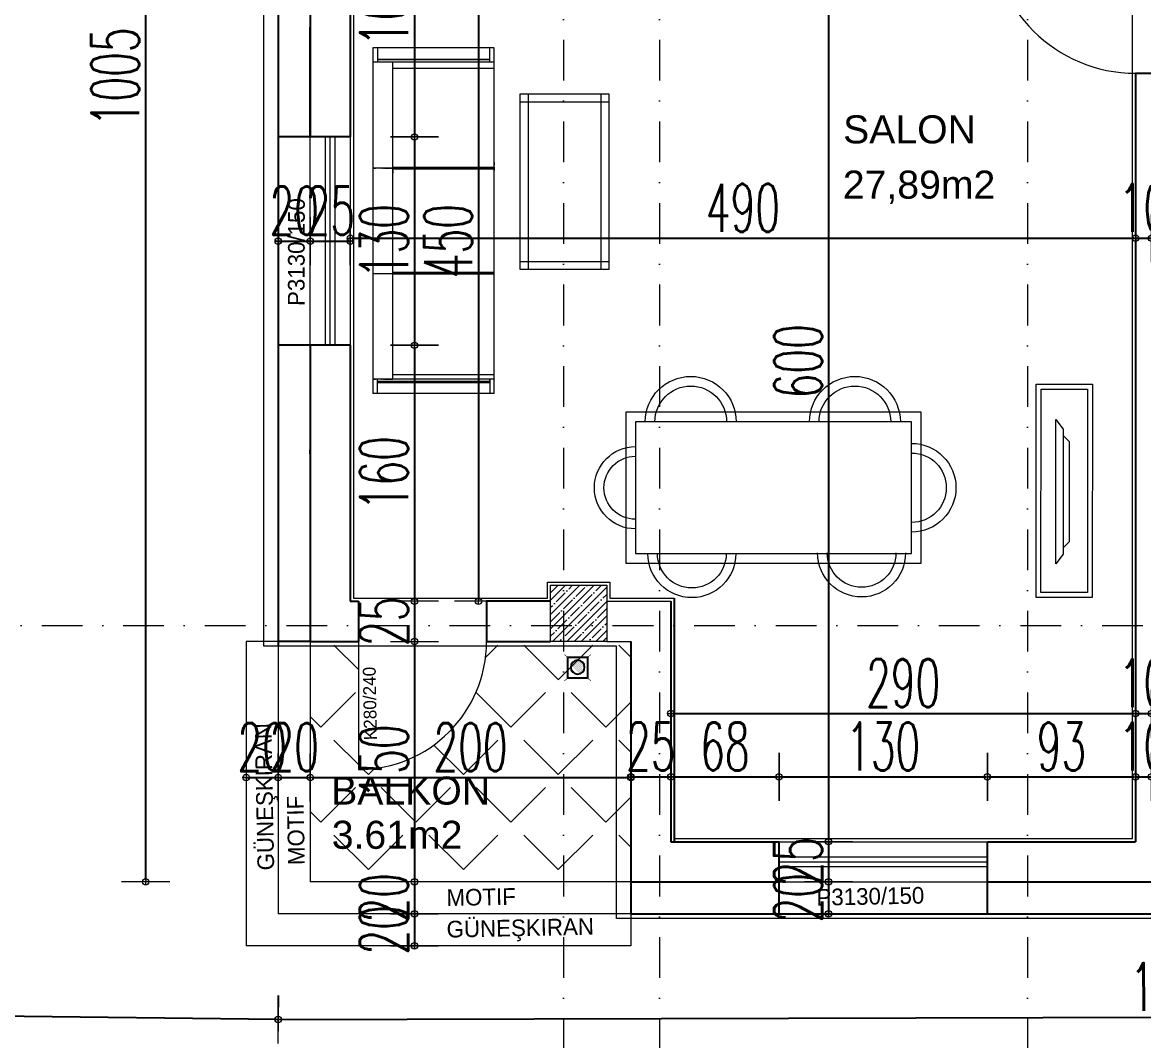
# Model space of a CAD drawing. Header units: millimetres. Extents: x -16104 to 67872, y -88009 to 12107.
# Drawn here: x 22102 to 22802, y 9366 to 10002 of the extents above; entities that cross this region are included whole.
import ezdxf

# ---------------------------------------------------------------- set-up
doc = ezdxf.new("R2010")
doc.units = ezdxf.units.MM
doc.linetypes.add('DASHDOTX2', pattern=[50.8, 25.4, -12.7, 0, -12.7])
doc.layers.get('0').update_dxf_attribs({"color": 241})
for name, color, linetype, lineweight in [('akslar', 144, 'Continuous', 20), ('bacas', 11, 'Continuous', 5), ('balkon', 6, 'Continuous', 5), ('duvar', 123, 'Continuous', 25), ('emsal&kolon', 1, 'Continuous', 5), ('kapı', 3, 'Continuous', 5), ('kolon', 1, 'Continuous', 5), ('OLCU', 54, 'Continuous', 13), ('pencere', 5, 'Continuous', 5), ('POZ', 36, 'Continuous', 18), ('SıVA', 40, 'Continuous', 9), ('tefriş', 30, 'Continuous', 5), ('ÖLÇÜ', 252, 'Continuous', 20)]:
    doc.layers.add(name, color=color, linetype=linetype, lineweight=lineweight)
doc.layers.add('tarama korıdor', color=33, linetype='Continuous')
doc.styles.add('DIM', font='Txttw.shx', dxfattribs={"width": 0.6})
doc.styles.add('M2', font='stylu.ttf', dxfattribs={"height": 10})
doc.dimstyles.new('50', dxfattribs={"dimscale": 0, "dimtxt": 30, "dimasz": 1, "dimexe": 0, "dimexo": 2, "dimgap": 4, "dimtad": 1, "dimdec": 0, "dimzin": 0, "dimdsep": 46, "dimtxsty": 'DIM', "dimblk1": 'DOT', "dimblk2": 'DOT', "dimsah": 1, "dimcen": 1.5, "dimdle": 3, "dimse1": 1, "dimse2": 1, "dimclrd": 256, "dimclre": 9, "dimclrt": 256, "dimadec": 0, "dimazin": 0, "dimtfac": 0.24, "dimtdec": 0, "dimtix": 1, "dimtmove": 2, "dimatfit": 3, "dimldrblk": 'DOT', "dimfxl": 0, "dimtolj": 1, "dimtzin": 15, "dimarcsym": 0})

# ---------------------------------------------------------------- blocks, each defined once
blk = doc.blocks.new('DFG')
at = {"layer": 'tefriş'}
for points in [[(38169.15, -3228.78), (38169.11, -3095.78), (38204.11, -3095.77), (38204.15, -3228.77)], [(38172.15, -3225.78), (38172.11, -3098.78), (38201.11, -3098.77), (38201.15, -3225.77)], [(38187.31, -3200.75), (38187.26, -3122.74), (38191.96, -3116.74), (38192.02, -3206.74)]]:
    blk.add_lwpolyline(points, close=True, dxfattribs=at)
blk.add_lwpolyline([(38187.26, -3126.64), (38183.36, -3130.59), (38183.41, -3192.9), (38187.31, -3196.85)], dxfattribs=at)
blk = doc.blocks.new('sec')
at = {"layer": 'bacas'}
for p, q in [((9731.12, -593.55), (9731.12, -669.3)), ((9731.12, -593.55), (9946.75, -593.55)), ((9731.12, -593.55), (9731.12, -669.3)), ((9736.37, -593.55), (9738.37, -593.55)), ((9736.37, -593.55), (9738.37, -593.55)), ((9739.62, -593.55), (9741.62, -593.55)), ((9739.62, -593.55), (9741.62, -593.55)), ((9740.12, -593.55), (9740.12, -669.3)), ((9740.37, -593.55), (9740.12, -593.55)), ((9740.12, -593.55), (9740.12, -669.3)), ((9740.37, -593.55), (9740.12, -593.55)), ((9743.12, -656.8), (9743.12, -593.55)), ((9743.12, -656.8), (9743.12, -593.55)), ((9797, -593.55), (9946.75, -593.55)), ((9805.56, -593.55), (9805.56, -656.8)), ((9805.56, -593.55), (9805.56, -656.8)), ((9806.12, -669.3), (9806.12, -593.55)), ((9806.12, -669.3), (9806.12, -593.55)), ((9806.62, -593.55), (9806.62, -656.8)), ((9806.62, -593.55), (9806.62, -656.8)), ((9872.37, -593.55), (9870.37, -593.55)), ((9872.37, -593.55), (9870.37, -593.55)), ((9871.18, -593.55), (9871.18, -656.8)), ((9871.62, -593.55), (9871.87, -593.55)), ((9871.62, -593.55), (9871.87, -593.55)), ((9871.87, -593.55), (9871.87, -669.3)), ((9872.25, -593.55), (9872.25, -656.8)), ((9875.62, -593.55), (9873.62, -593.55)), ((9875.62, -593.55), (9873.62, -593.55)), ((9934.26, -656.8), (9934.26, -593.55)), ((9937.83, -593.56), (9937.83, -669.31)), ((9946.83, -593.56), (9946.83, -669.31)), ((9946.83, -593.56), (9946.83, -669.31)), ((9740.12, -596.3), (9731.12, -596.3)), ((9740.12, -596.3), (9731.12, -596.3)), ((9737.12, -596.3), (9736.37, -596.3)), ((9737.12, -596.3), (9736.37, -596.3)), ((9738.12, -666.3), (9738.12, -596.3)), ((9738.12, -596.3), (9739.62, -596.3)), ((9738.12, -666.3), (9738.12, -596.3)), ((9738.12, -596.3), (9739.62, -596.3)), ((9738.37, -596.3), (9738.62, -596.3)), ((9738.37, -596.3), (9738.62, -596.3)), ((9738.62, -596.3), (9738.62, -666.3)), ((9738.62, -596.3), (9738.62, -666.3)), ((9937.75, -596.3), (9946.75, -596.3)), ((9937.75, -596.3), (9946.75, -596.3)), ((9939.33, -596.31), (9939.33, -666.31)), ((9939.33, -596.31), (9939.33, -666.31)), ((9939.83, -666.31), (9939.83, -596.31)), ((9939.83, -666.31), (9939.83, -596.31)), ((9740.12, -656.8), (9871.87, -656.8)), ((9740.12, -656.8), (9740.37, -656.8)), ((9740.12, -656.8), (9937.83, -656.8)), ((9740.12, -656.8), (9740.37, -656.8)), ((9740.12, -657.3), (9740.12, -657.05)), ((9740.12, -657.3), (9740.12, -657.05)), ((9740.12, -657.8), (9740.12, -657.55)), ((9740.12, -657.8), (9740.12, -657.55)), ((9741.62, -656.8), (9743.12, -656.8)), ((9741.62, -656.8), (9743.12, -656.8)), ((9870.37, -656.8), (9868.87, -656.8)), ((9870.37, -656.8), (9868.87, -656.8)), ((9871.87, -656.8), (9871.62, -656.8)), ((9871.87, -656.8), (9871.62, -656.8)), ((9871.87, -657.3), (9871.87, -657.05)), ((9871.87, -657.3), (9871.87, -657.05)), ((9871.87, -657.8), (9871.87, -657.55)), ((9871.87, -657.8), (9871.87, -657.55)), ((9740.12, -658.3), (9740.12, -658.05)), ((9740.12, -658.3), (9740.12, -658.05)), ((9740.12, -658.8), (9740.12, -658.55)), ((9740.12, -658.8), (9740.12, -658.55)), ((9740.12, -659.3), (9740.12, -659.05)), ((9740.12, -659.3), (9740.12, -659.05)), ((9740.12, -659.8), (9740.12, -659.55)), ((9740.12, -659.8), (9740.12, -659.55)), ((9740.12, -660.3), (9740.12, -660.05)), ((9740.12, -660.3), (9740.12, -660.05)), ((9740.12, -661.05), (9740.12, -660.55)), ((9740.12, -661.05), (9740.12, -660.55)), ((9740.12, -661.55), (9740.12, -661.3)), ((9740.12, -661.55), (9740.12, -661.3)), ((9740.12, -662.3), (9740.12, -662.05)), ((9740.12, -662.3), (9740.12, -662.05)), ((9740.12, -663.05), (9740.12, -662.8)), ((9740.12, -663.05), (9740.12, -662.8)), ((9740.12, -663.8), (9740.12, -663.55)), ((9740.12, -663.8), (9740.12, -663.55)), ((9871.87, -658.3), (9871.87, -658.05)), ((9871.87, -658.3), (9871.87, -658.05)), ((9871.87, -658.8), (9871.87, -658.55)), ((9871.87, -658.8), (9871.87, -658.55)), ((9871.87, -659.3), (9871.87, -659.05)), ((9871.87, -659.3), (9871.87, -659.05)), ((9871.87, -659.8), (9871.87, -659.55)), ((9871.87, -659.8), (9871.87, -659.55)), ((9871.87, -660.3), (9871.87, -660.05)), ((9871.87, -660.3), (9871.87, -660.05)), ((9871.87, -661.05), (9871.87, -660.55)), ((9871.87, -661.05), (9871.87, -660.55)), ((9871.87, -661.55), (9871.87, -661.3)), ((9871.87, -661.55), (9871.87, -661.3)), ((9871.87, -662.3), (9871.87, -662.05)), ((9871.87, -662.3), (9871.87, -662.05)), ((9871.87, -663.05), (9871.87, -662.8)), ((9871.87, -663.05), (9871.87, -662.8)), ((9871.87, -663.8), (9871.87, -663.55)), ((9871.87, -663.8), (9871.87, -663.55)), ((9731.12, -666.3), (9740.12, -666.3)), ((9731.12, -666.3), (9740.12, -666.3)), ((9946.83, -669.31), (9731.12, -669.3)), ((9740.12, -667.55), (9740.12, -667.3)), ((9740.12, -667.55), (9740.12, -667.3)), ((9740.12, -668.3), (9740.12, -668.05)), ((9740.12, -668.3), (9740.12, -668.05)), ((9946.83, -669.31), (9797.08, -669.31)), ((9871.87, -667.55), (9871.87, -667.3)), ((9871.87, -667.55), (9871.87, -667.3)), ((9871.87, -668.3), (9871.87, -668.05)), ((9871.87, -668.3), (9871.87, -668.05)), ((9946.83, -666.31), (9937.83, -666.31)), ((9946.83, -666.31), (9937.83, -666.31))]:
    blk.add_line(p, q, dxfattribs=at)
blk = doc.blocks.new('NEWBLOCK5')
at = {"layer": 'bacas'}
for p, q in [((1.4704, -0.1965), (0.3729, -0.1965)), ((0.3729, -0.1965), (0.3729, -0.749)), ((0.4229, -0.1965), (0.4229, -0.749)), ((1.4204, -0.1965), (1.4204, -0.749)), ((1.4704, -0.749), (1.4704, -0.1965)), ((0.3729, -0.2465), (1.4704, -0.2465)), ((1.4704, -0.7015), (0.3729, -0.7015)), ((0.3729, -0.749), (1.4704, -0.749))]:
    blk.add_line(p, q, dxfattribs=at)
blk = doc.blocks.new('rb')
at = {"layer": 'tefriş'}
for points in [[(1548.4, 487.07), (1595.5, 487.07), (1595.5, 394.92), (1548.4, 394.92)], [(1551.4, 484.07), (1592.5, 484.07), (1592.5, 397.92), (1551.4, 397.92)]]:
    blk.add_lwpolyline(points, close=True, dxfattribs=at)
for centre, radius, start, end in [((1571.95, 484.07), 12.83, 0, 180), ((1571.95, 484.07), 9.83, 0, 180), ((1551.4, 466.84), 14.18, 90, 270), ((1592.5, 466.49), 13.72, 270, 90), ((1551.4, 466.84), 11.18, 90, 270), ((1592.5, 466.49), 10.72, 270, 90), ((1551.4, 415.62), 14.18, 90, 270), ((1551.4, 415.62), 11.18, 90, 270), ((1592.29, 413.54), 13.72, 270, 90), ((1592.29, 413.54), 10.72, 270, 90), ((1571.95, 397.92), 13.83, 180, 0), ((1571.95, 397.92), 10.83, 180, 0)]:
    blk.add_arc(centre, radius, start, end, dxfattribs=at)
blk = doc.blocks.new('DOT')
for p, q in [((0, 15), (0, -15)), ((-2, 0), (0, 0)), ((2, 0), (0, 0))]:
    blk.add_line(p, q)
blk.add_circle((0, 0), 2)
blk = doc.blocks.new('*D5170')
at = {"layer": 'Defpoints', "color": 0, "transparency": 16777216}
for p in [(22306.82, 10090.04), (22306.82, 9930.29), (22346.82, 9930.29)]:
    blk.add_point(p, dxfattribs=at)
at = {"layer": 'OLCU', "lineweight": -2, "transparency": 16777216}
blk.add_line((22346.82, 10089.04), (22346.82, 9931.29), dxfattribs=at)
for p, rotation in [((22346.82, 10090.04), 90), ((22346.82, 9930.29), 270)]:
    blk.add_blockref('DOT', p, dxfattribs=dict(at, rotation=rotation))
at = {"layer": 'OLCU', "transparency": 16777216, "insert": (22327.82, 10010.17), "char_height": 30, "attachment_point": 5, "rotation": 90, "style": 'DIM'}
blk.add_mtext('\\A1;160', dxfattribs=at)
blk = doc.blocks.new('*D5171')
at = {"layer": 'Defpoints', "color": 0, "transparency": 16777216}
for p in [(22306.82, 9930.29), (22306.82, 9800.29), (22346.82, 9800.29)]:
    blk.add_point(p, dxfattribs=at)
at = {"layer": 'OLCU', "lineweight": -2, "transparency": 16777216}
blk.add_line((22346.82, 9929.29), (22346.82, 9801.29), dxfattribs=at)
for p, rotation in [((22346.82, 9930.29), 90), ((22346.82, 9800.29), 270)]:
    blk.add_blockref('DOT', p, dxfattribs=dict(at, rotation=rotation))
at = {"layer": 'OLCU', "transparency": 16777216, "insert": (22327.82, 9865.29), "char_height": 30, "attachment_point": 5, "rotation": 90, "style": 'DIM'}
blk.add_mtext('\\A1;130', dxfattribs=at)
blk = doc.blocks.new('*D5172')
at = {"layer": 'Defpoints', "color": 0, "transparency": 16777216}
for p in [(22306.82, 9800.29), (22306.82, 9640.54), (22346.82, 9640.54)]:
    blk.add_point(p, dxfattribs=at)
at = {"layer": 'OLCU', "lineweight": -2, "transparency": 16777216}
blk.add_line((22346.82, 9799.29), (22346.82, 9641.54), dxfattribs=at)
for p, rotation in [((22346.82, 9800.29), 90), ((22346.82, 9640.54), 270)]:
    blk.add_blockref('DOT', p, dxfattribs=dict(at, rotation=rotation))
at = {"layer": 'OLCU', "transparency": 16777216, "insert": (22327.82, 9720.42), "char_height": 30, "attachment_point": 5, "rotation": 90, "style": 'DIM'}
blk.add_mtext('\\A1;160', dxfattribs=at)
blk = doc.blocks.new('*D5173')
at = {"layer": 'Defpoints', "color": 0, "transparency": 16777216}
for p in [(22311.82, 9640.54), (22311.82, 9615.54), (22346.82, 9615.54)]:
    blk.add_point(p, dxfattribs=at)
at = {"layer": 'OLCU', "lineweight": -2, "transparency": 16777216}
for p, q in [((22346.82, 9641.54), (22346.82, 9642.54)), ((22346.82, 9640.54), (22346.82, 9615.54)), ((22346.82, 9614.54), (22346.82, 9613.54))]:
    blk.add_line(p, q, dxfattribs=at)
for p, rotation in [((22346.82, 9640.54), 270), ((22346.82, 9615.54), 90)]:
    blk.add_blockref('DOT', p, dxfattribs=dict(at, rotation=rotation))
at = {"layer": 'OLCU', "transparency": 16777216, "insert": (22327.82, 9628.04), "char_height": 30, "attachment_point": 5, "rotation": 90, "style": 'DIM'}
blk.add_mtext('\\A1;25', dxfattribs=at)
blk = doc.blocks.new('*D5174')
at = {"layer": 'Defpoints', "color": 0, "transparency": 16777216}
for p in [(22311.82, 9615.54), (22311.82, 9465.54), (22346.82, 9465.54)]:
    blk.add_point(p, dxfattribs=at)
at = {"layer": 'OLCU', "lineweight": -2, "transparency": 16777216}
blk.add_line((22346.82, 9614.54), (22346.82, 9466.54), dxfattribs=at)
for p, rotation in [((22346.82, 9615.54), 90), ((22346.82, 9465.54), 270)]:
    blk.add_blockref('DOT', p, dxfattribs=dict(at, rotation=rotation))
at = {"layer": 'OLCU', "transparency": 16777216, "insert": (22327.82, 9540.54), "char_height": 30, "attachment_point": 5, "rotation": 90, "style": 'DIM'}
blk.add_mtext('\\A1;150', dxfattribs=at)
blk = doc.blocks.new('*D5175')
at = {"layer": 'Defpoints', "color": 0, "transparency": 16777216}
for p in [(22346.82, 9465.54), (22346.82, 9445.54), (22347.65, 9445.54)]:
    blk.add_point(p, dxfattribs=at)
at = {"layer": 'OLCU', "lineweight": -2, "transparency": 16777216}
for p, q in [((22346.82, 9466.54), (22346.82, 9467.54)), ((22346.82, 9465.54), (22346.82, 9445.54)), ((22346.82, 9444.54), (22346.82, 9443.54))]:
    blk.add_line(p, q, dxfattribs=at)
for p, rotation in [((22346.82, 9465.54), 270), ((22346.82, 9445.54), 90)]:
    blk.add_blockref('DOT', p, dxfattribs=dict(at, rotation=rotation))
at = {"layer": 'OLCU', "transparency": 16777216, "insert": (22327.82, 9455.54), "char_height": 30, "attachment_point": 5, "rotation": 90, "style": 'DIM'}
blk.add_mtext('\\A1;20', dxfattribs=at)
blk = doc.blocks.new('*D4864')
at = {"layer": 'Defpoints', "color": 0, "transparency": 16777216}
for p in [(22346.82, 9445.54), (22346.82, 9425.54), (22346.82, 9425.54)]:
    blk.add_point(p, dxfattribs=at)
at = {"layer": 'OLCU', "lineweight": -2, "transparency": 16777216}
for p, q in [((22346.82, 9446.54), (22346.82, 9447.54)), ((22346.82, 9445.54), (22346.82, 9425.54)), ((22346.82, 9424.54), (22346.82, 9423.54))]:
    blk.add_line(p, q, dxfattribs=at)
for p, rotation in [((22346.82, 9445.54), 270), ((22346.82, 9425.54), 90)]:
    blk.add_blockref('DOT', p, dxfattribs=dict(at, rotation=rotation))
at = {"layer": 'OLCU', "transparency": 16777216, "insert": (22327.82, 9435.54), "char_height": 30, "attachment_point": 5, "rotation": 90, "style": 'DIM'}
blk.add_mtext('\\A1;20', dxfattribs=at)
blk = doc.blocks.new('*D4869')
at = {"layer": 'Defpoints', "color": 0, "transparency": 16777216}
for p in [(22386.82, 10090.04), (22386.82, 9640.54), (22386.82, 9640.54)]:
    blk.add_point(p, dxfattribs=at)
at = {"layer": 'OLCU', "lineweight": -2, "transparency": 16777216}
blk.add_line((22386.82, 10089.04), (22386.82, 9641.54), dxfattribs=at)
for p, rotation in [((22386.82, 10090.04), 90), ((22386.82, 9640.54), 270)]:
    blk.add_blockref('DOT', p, dxfattribs=dict(at, rotation=rotation))
at = {"layer": 'OLCU', "transparency": 16777216, "insert": (22367.82, 9865.29), "char_height": 30, "attachment_point": 5, "rotation": 90, "style": 'DIM'}
blk.add_mtext('\\A1;450', dxfattribs=at)
blk = doc.blocks.new('*D5205')
at = {"layer": 'Defpoints', "color": 0, "transparency": 16777216}
for p in [(22281.82, 9865.29), (22261.82, 9800.29), (22281.82, 9800.29)]:
    blk.add_point(p, dxfattribs=at)
at = {"layer": 'OLCU', "lineweight": -2, "transparency": 16777216}
for p, q in [((22260.82, 9865.29), (22259.82, 9865.29)), ((22261.82, 9865.29), (22281.82, 9865.29)), ((22282.82, 9865.29), (22283.82, 9865.29))]:
    blk.add_line(p, q, dxfattribs=at)
blk.add_blockref('DOT', (22261.82, 9865.29), dxfattribs=at)
at = {"layer": 'OLCU', "lineweight": -2, "transparency": 16777216, "rotation": 180}
blk.add_blockref('DOT', (22281.82, 9865.29), dxfattribs=at)
at = {"layer": 'OLCU', "transparency": 16777216, "insert": (22271.82, 9884.29), "char_height": 30, "attachment_point": 5, "style": 'DIM'}
blk.add_mtext('\\A1;20', dxfattribs=at)
blk = doc.blocks.new('*D4907')
at = {"layer": 'Defpoints', "color": 0, "transparency": 16777216}
for p in [(22281.82, 9865.29), (22306.82, 9865.29), (22306.82, 9865.29)]:
    blk.add_point(p, dxfattribs=at)
at = {"layer": 'OLCU', "lineweight": -2, "transparency": 16777216}
for p, q in [((22280.82, 9865.29), (22279.82, 9865.29)), ((22281.82, 9865.29), (22306.82, 9865.29)), ((22307.82, 9865.29), (22308.82, 9865.29))]:
    blk.add_line(p, q, dxfattribs=at)
blk.add_blockref('DOT', (22281.82, 9865.29), dxfattribs=at)
at = {"layer": 'OLCU', "lineweight": -2, "transparency": 16777216, "rotation": 180}
blk.add_blockref('DOT', (22306.82, 9865.29), dxfattribs=at)
at = {"layer": 'OLCU', "transparency": 16777216, "insert": (22294.32, 9884.29), "char_height": 30, "attachment_point": 5, "style": 'DIM'}
blk.add_mtext('\\A1;25', dxfattribs=at)
blk = doc.blocks.new('*D4908')
at = {"layer": 'Defpoints', "color": 0, "transparency": 16777216}
for p in [(22306.82, 9865.29), (22796.82, 9867.08), (22796.82, 9865.29)]:
    blk.add_point(p, dxfattribs=at)
at = {"layer": 'OLCU', "lineweight": -2, "transparency": 16777216}
blk.add_line((22307.82, 9867.08), (22795.82, 9867.08), dxfattribs=at)
at = {"layer": 'OLCU', "lineweight": -2, "transparency": 16777216, "rotation": 180}
blk.add_blockref('DOT', (22306.82, 9867.08), dxfattribs=at)
at = {"layer": 'OLCU', "lineweight": -2, "transparency": 16777216}
blk.add_blockref('DOT', (22796.82, 9867.08), dxfattribs=at)
at = {"layer": 'OLCU', "transparency": 16777216, "insert": (22551.82, 9886.08), "char_height": 30, "attachment_point": 5, "style": 'DIM'}
blk.add_mtext('\\A1;490', dxfattribs=at)
blk = doc.blocks.new('*D4909')
at = {"layer": 'Defpoints', "color": 0, "transparency": 16777216}
for p in [(22796.82, 9867.08), (22806.82, 9867.08), (22806.82, 9867.08)]:
    blk.add_point(p, dxfattribs=at)
at = {"layer": 'OLCU', "lineweight": -2, "transparency": 16777216}
for p, q in [((22795.82, 9867.08), (22794.82, 9867.08)), ((22796.82, 9867.08), (22806.82, 9867.08)), ((22807.82, 9867.08), (22808.82, 9867.08))]:
    blk.add_line(p, q, dxfattribs=at)
blk.add_blockref('DOT', (22796.82, 9867.08), dxfattribs=at)
at = {"layer": 'OLCU', "lineweight": -2, "transparency": 16777216, "rotation": 180}
blk.add_blockref('DOT', (22806.82, 9867.08), dxfattribs=at)
at = {"layer": 'OLCU', "transparency": 16777216, "insert": (22801.82, 9886.08), "char_height": 30, "attachment_point": 5, "style": 'DIM'}
blk.add_mtext('\\A1;10', dxfattribs=at)
blk = doc.blocks.new('*D4914')
at = {"layer": 'Defpoints', "color": 0, "transparency": 16777216}
for p in [(22241.82, 9530.54), (22261.82, 9530.54), (22261.82, 9530.54)]:
    blk.add_point(p, dxfattribs=at)
at = {"layer": 'OLCU', "lineweight": -2, "transparency": 16777216}
for p, q in [((22240.82, 9530.54), (22239.82, 9530.54)), ((22241.82, 9530.54), (22261.82, 9530.54)), ((22262.82, 9530.54), (22263.82, 9530.54))]:
    blk.add_line(p, q, dxfattribs=at)
blk.add_blockref('DOT', (22241.82, 9530.54), dxfattribs=at)
at = {"layer": 'OLCU', "lineweight": -2, "transparency": 16777216, "rotation": 180}
blk.add_blockref('DOT', (22261.82, 9530.54), dxfattribs=at)
at = {"layer": 'OLCU', "transparency": 16777216, "insert": (22251.82, 9549.54), "char_height": 30, "attachment_point": 5, "style": 'DIM'}
blk.add_mtext('\\A1;20', dxfattribs=at)
blk = doc.blocks.new('*D5206')
at = {"layer": 'Defpoints', "color": 0, "transparency": 16777216}
for p in [(22261.82, 9530.54), (22281.82, 9530.54), (22281.82, 9530.54)]:
    blk.add_point(p, dxfattribs=at)
at = {"layer": 'OLCU', "lineweight": -2, "transparency": 16777216}
for p, q in [((22260.82, 9530.54), (22259.82, 9530.54)), ((22261.82, 9530.54), (22281.82, 9530.54)), ((22282.82, 9530.54), (22283.82, 9530.54))]:
    blk.add_line(p, q, dxfattribs=at)
blk.add_blockref('DOT', (22261.82, 9530.54), dxfattribs=at)
at = {"layer": 'OLCU', "lineweight": -2, "transparency": 16777216, "rotation": 180}
blk.add_blockref('DOT', (22281.82, 9530.54), dxfattribs=at)
at = {"layer": 'OLCU', "transparency": 16777216, "insert": (22271.82, 9549.54), "char_height": 30, "attachment_point": 5, "style": 'DIM'}
blk.add_mtext('\\A1;20', dxfattribs=at)
blk = doc.blocks.new('*D5207')
at = {"layer": 'Defpoints', "color": 0, "transparency": 16777216}
for p in [(22281.82, 9605.54), (22481.82, 9605.54), (22481.82, 9530.54)]:
    blk.add_point(p, dxfattribs=at)
at = {"layer": 'OLCU', "lineweight": -2, "transparency": 16777216}
blk.add_line((22282.82, 9530.54), (22480.82, 9530.54), dxfattribs=at)
at = {"layer": 'OLCU', "lineweight": -2, "transparency": 16777216, "rotation": 180}
blk.add_blockref('DOT', (22281.82, 9530.54), dxfattribs=at)
at = {"layer": 'OLCU', "lineweight": -2, "transparency": 16777216}
blk.add_blockref('DOT', (22481.82, 9530.54), dxfattribs=at)
at = {"layer": 'OLCU', "transparency": 16777216, "insert": (22381.82, 9549.54), "char_height": 30, "attachment_point": 5, "style": 'DIM'}
blk.add_mtext('\\A1;200', dxfattribs=at)
blk = doc.blocks.new('*D4915')
at = {"layer": 'Defpoints', "color": 0, "transparency": 16777216}
for p in [(22481.82, 9531.02), (22506.82, 9531.02), (22506.82, 9531.02)]:
    blk.add_point(p, dxfattribs=at)
at = {"layer": 'OLCU', "lineweight": -2, "transparency": 16777216}
for p, q in [((22480.82, 9531.02), (22479.82, 9531.02)), ((22481.82, 9531.02), (22506.82, 9531.02)), ((22507.82, 9531.02), (22508.82, 9531.02))]:
    blk.add_line(p, q, dxfattribs=at)
blk.add_blockref('DOT', (22481.82, 9531.02), dxfattribs=at)
at = {"layer": 'OLCU', "lineweight": -2, "transparency": 16777216, "rotation": 180}
blk.add_blockref('DOT', (22506.82, 9531.02), dxfattribs=at)
at = {"layer": 'OLCU', "transparency": 16777216, "insert": (22494.32, 9550.02), "char_height": 30, "attachment_point": 5, "style": 'DIM'}
blk.add_mtext('\\A1;25', dxfattribs=at)
blk = doc.blocks.new('*D4916')
at = {"layer": 'Defpoints', "color": 0, "transparency": 16777216}
for p in [(22574.32, 9531.02), (22506.82, 9490.54), (22574.32, 9480.54)]:
    blk.add_point(p, dxfattribs=at)
at = {"layer": 'OLCU', "lineweight": -2, "transparency": 16777216}
blk.add_line((22507.82, 9531.02), (22573.32, 9531.02), dxfattribs=at)
at = {"layer": 'OLCU', "lineweight": -2, "transparency": 16777216, "rotation": 180}
blk.add_blockref('DOT', (22506.82, 9531.02), dxfattribs=at)
at = {"layer": 'OLCU', "lineweight": -2, "transparency": 16777216}
blk.add_blockref('DOT', (22574.32, 9531.02), dxfattribs=at)
at = {"layer": 'OLCU', "transparency": 16777216, "insert": (22540.57, 9550.02), "char_height": 30, "attachment_point": 5, "style": 'DIM'}
blk.add_mtext('\\A1;68', dxfattribs=at)
blk = doc.blocks.new('*D4917')
at = {"layer": 'Defpoints', "color": 0, "transparency": 16777216}
for p in [(22704.32, 9530.99), (22574.32, 9480.54), (22704.32, 9480.54)]:
    blk.add_point(p, dxfattribs=at)
at = {"layer": 'OLCU', "lineweight": -2, "transparency": 16777216}
blk.add_line((22575.32, 9530.99), (22703.32, 9530.99), dxfattribs=at)
at = {"layer": 'OLCU', "lineweight": -2, "transparency": 16777216, "rotation": 180}
blk.add_blockref('DOT', (22574.32, 9530.99), dxfattribs=at)
at = {"layer": 'OLCU', "lineweight": -2, "transparency": 16777216}
blk.add_blockref('DOT', (22704.32, 9530.99), dxfattribs=at)
at = {"layer": 'OLCU', "transparency": 16777216, "insert": (22639.32, 9549.99), "char_height": 30, "attachment_point": 5, "style": 'DIM'}
blk.add_mtext('\\A1;130', dxfattribs=at)
blk = doc.blocks.new('*D4918')
at = {"layer": 'Defpoints', "color": 0, "transparency": 16777216}
for p in [(22704.32, 9530.99), (22796.82, 9530.99), (22796.82, 9530.99)]:
    blk.add_point(p, dxfattribs=at)
at = {"layer": 'OLCU', "lineweight": -2, "transparency": 16777216}
blk.add_line((22705.32, 9530.99), (22795.82, 9530.99), dxfattribs=at)
at = {"layer": 'OLCU', "lineweight": -2, "transparency": 16777216, "rotation": 180}
blk.add_blockref('DOT', (22704.32, 9530.99), dxfattribs=at)
at = {"layer": 'OLCU', "lineweight": -2, "transparency": 16777216}
blk.add_blockref('DOT', (22796.82, 9530.99), dxfattribs=at)
at = {"layer": 'OLCU', "transparency": 16777216, "insert": (22750.57, 9549.99), "char_height": 30, "attachment_point": 5, "style": 'DIM'}
blk.add_mtext('\\A1;93', dxfattribs=at)
blk = doc.blocks.new('*D4919')
at = {"layer": 'Defpoints', "color": 0, "transparency": 16777216}
for p in [(22796.82, 9530.99), (22806.82, 9530.99), (22806.82, 9530.99)]:
    blk.add_point(p, dxfattribs=at)
at = {"layer": 'OLCU', "lineweight": -2, "transparency": 16777216}
for p, q in [((22795.82, 9530.99), (22794.82, 9530.99)), ((22796.82, 9530.99), (22806.82, 9530.99)), ((22807.82, 9530.99), (22808.82, 9530.99))]:
    blk.add_line(p, q, dxfattribs=at)
blk.add_blockref('DOT', (22796.82, 9530.99), dxfattribs=at)
at = {"layer": 'OLCU', "lineweight": -2, "transparency": 16777216, "rotation": 180}
blk.add_blockref('DOT', (22806.82, 9530.99), dxfattribs=at)
at = {"layer": 'OLCU', "transparency": 16777216, "insert": (22801.82, 9549.99), "char_height": 30, "attachment_point": 5, "style": 'DIM'}
blk.add_mtext('\\A1;10', dxfattribs=at)
blk = doc.blocks.new('*D4925')
at = {"layer": 'Defpoints', "color": 0, "transparency": 16777216}
for p in [(22506.82, 9570.54), (22796.82, 9570.54), (22796.82, 9570.54)]:
    blk.add_point(p, dxfattribs=at)
at = {"layer": 'OLCU', "lineweight": -2, "transparency": 16777216}
blk.add_line((22507.82, 9570.54), (22795.82, 9570.54), dxfattribs=at)
at = {"layer": 'OLCU', "lineweight": -2, "transparency": 16777216, "rotation": 180}
blk.add_blockref('DOT', (22506.82, 9570.54), dxfattribs=at)
at = {"layer": 'OLCU', "lineweight": -2, "transparency": 16777216}
blk.add_blockref('DOT', (22796.82, 9570.54), dxfattribs=at)
at = {"layer": 'OLCU', "transparency": 16777216, "insert": (22651.82, 9589.54), "char_height": 30, "attachment_point": 5, "style": 'DIM'}
blk.add_mtext('\\A1;290', dxfattribs=at)
blk = doc.blocks.new('*D4926')
at = {"layer": 'Defpoints', "color": 0, "transparency": 16777216}
for p in [(22796.82, 9570.54), (22806.82, 9570.54), (22806.82, 9570.54)]:
    blk.add_point(p, dxfattribs=at)
at = {"layer": 'OLCU', "lineweight": -2, "transparency": 16777216}
for p, q in [((22795.82, 9570.54), (22794.82, 9570.54)), ((22796.82, 9570.54), (22806.82, 9570.54)), ((22807.82, 9570.54), (22808.82, 9570.54))]:
    blk.add_line(p, q, dxfattribs=at)
blk.add_blockref('DOT', (22796.82, 9570.54), dxfattribs=at)
at = {"layer": 'OLCU', "lineweight": -2, "transparency": 16777216, "rotation": 180}
blk.add_blockref('DOT', (22806.82, 9570.54), dxfattribs=at)
at = {"layer": 'OLCU', "transparency": 16777216, "insert": (22801.82, 9589.54), "char_height": 30, "attachment_point": 5, "style": 'DIM'}
blk.add_mtext('\\A1;10', dxfattribs=at)
blk = doc.blocks.new('*D5088')
at = {"layer": 'Defpoints', "color": 0, "transparency": 16777216}
for p in [(23386.82, 9382.34), (23386.82, 9382.34), (22261.82, 9379.59)]:
    blk.add_point(p, dxfattribs=at)
at = {"layer": 'OLCU', "lineweight": -2, "transparency": 16777216}
blk.add_line((22262.82, 9379.59), (23385.82, 9382.34), dxfattribs=at)
for p, rotation in [((23386.82, 9382.34), 0.1399202823359238), ((22261.82, 9379.59), 180.1399202823359)]:
    blk.add_blockref('DOT', p, dxfattribs=dict(at, rotation=rotation))
at = {"layer": 'OLCU', "transparency": 16777216, "insert": (22824.27, 9399.97), "char_height": 30, "attachment_point": 5, "rotation": 0.13992, "style": 'DIM'}
blk.add_mtext('\\A1;1125', dxfattribs=at)
blk = doc.blocks.new('A$C412C2498')
at = {"color": 5, "const_width": 0.6}
for points in [[(3.6, 24.3), (0.2, 27)], [(23.8, 24.3), (27.3, 27)], [(3.6, 3), (0.2, 0.2)], [(23.8, 3), (27.3, 0.2)]]:
    blk.add_lwpolyline(points, dxfattribs=at)
at = {"color": 5}
blk.add_lwpolyline([(23.8, 24.3), (3.6, 24.3), (3.6, 3), (23.8, 3)], close=True, dxfattribs=at)
at = {"const_width": 0.1}
for points in [[(6.7, 12.2), (14.6, 20.2)], [(6.8, 14.5), (12.4, 20.1)], [(7.1, 10.4), (16.4, 19.7)], [(7.9, 9.1), (17.8, 19)], [(8.8, 8), (18.9, 18.1)], [(10, 7.1), (19.8, 16.9)], [(11.3, 6.4), (20.4, 15.6)], [(13, 6), (20.8, 13.8)], [(14.8, 6.1), (20.8, 12.1)], [(17.4, 7), (19.8, 9.4)]]:
    blk.add_lwpolyline(points, dxfattribs=at)
blk.add_circle((13.7, 13.1), 7.12)
blk = doc.blocks.new('A$C5E2C1EC0')
at = {"xscale": 0.6105719971092185, "yscale": 0.6105719971092185, "zscale": 0.6105719971092185}
blk.add_blockref('A$C412C2498', (0, 0), dxfattribs=at)
blk = doc.blocks.new('*D4823')
at = {"layer": 'Defpoints', "color": 0, "transparency": 16777216}
for p in [(21629.82, 9386.97), (21629.82, 9386.97), (22261.82, 9379.59)]:
    blk.add_point(p, dxfattribs=at)
at = {"layer": 'OLCU', "lineweight": -2, "transparency": 16777216}
blk.add_line((22260.82, 9379.6), (21630.82, 9386.96), dxfattribs=at)
for p, rotation in [((21629.82, 9386.97), 179.3311844585351), ((22261.82, 9379.59), 359.3311844585351)]:
    blk.add_blockref('DOT', p, dxfattribs=dict(at, rotation=rotation))
at = {"layer": 'OLCU', "transparency": 16777216, "insert": (21946.04, 9402.28), "char_height": 30, "attachment_point": 5, "rotation": 359.33118, "style": 'DIM'}
blk.add_mtext('\\A1;632', dxfattribs=at)
blk = doc.blocks.new('*D5134')
at = {"layer": 'Defpoints', "color": 0, "transparency": 16777216}
for p in [(22179.11, 10470.04), (22281.82, 10470.04), (22281.82, 9465.54)]:
    blk.add_point(p, dxfattribs=at)
at = {"layer": 'OLCU', "lineweight": -2, "transparency": 16777216}
blk.add_line((22179.11, 9466.54), (22179.11, 10469.04), dxfattribs=at)
for p, rotation in [((22179.11, 10470.04), 90), ((22179.11, 9465.54), 270)]:
    blk.add_blockref('DOT', p, dxfattribs=dict(at, rotation=rotation))
at = {"layer": 'OLCU', "transparency": 16777216, "insert": (22160.11, 9967.79), "char_height": 30, "attachment_point": 5, "rotation": 90, "style": 'DIM'}
blk.add_mtext('\\A1;1005', dxfattribs=at)
blk = doc.blocks.new('*D5117')
at = {"layer": 'Defpoints', "color": 0, "transparency": 16777216}
for p in [(22605.24, 10090.04), (22605.24, 9490.54), (22605.24, 9490.54)]:
    blk.add_point(p, dxfattribs=at)
at = {"layer": 'OLCU', "lineweight": -2, "transparency": 16777216}
blk.add_line((22605.24, 10089.04), (22605.24, 9491.54), dxfattribs=at)
for p, rotation in [((22605.24, 10090.04), 90), ((22605.24, 9490.54), 270)]:
    blk.add_blockref('DOT', p, dxfattribs=dict(at, rotation=rotation))
at = {"layer": 'OLCU', "transparency": 16777216, "insert": (22586.24, 9790.29), "char_height": 30, "attachment_point": 5, "rotation": 90, "style": 'DIM'}
blk.add_mtext('\\A1;600', dxfattribs=at)
blk = doc.blocks.new('*D5118')
at = {"layer": 'Defpoints', "color": 0, "transparency": 16777216}
for p in [(22605.24, 9490.54), (22605.24, 9465.54), (22605.24, 9465.54)]:
    blk.add_point(p, dxfattribs=at)
at = {"layer": 'OLCU', "lineweight": -2, "transparency": 16777216}
for p, q in [((22605.24, 9491.54), (22605.24, 9492.54)), ((22605.24, 9490.54), (22605.24, 9465.54)), ((22605.24, 9464.54), (22605.24, 9463.54))]:
    blk.add_line(p, q, dxfattribs=at)
for p, rotation in [((22605.24, 9490.54), 270), ((22605.24, 9465.54), 90)]:
    blk.add_blockref('DOT', p, dxfattribs=dict(at, rotation=rotation))
at = {"layer": 'OLCU', "transparency": 16777216, "insert": (22586.24, 9478.04), "char_height": 30, "attachment_point": 5, "rotation": 90, "style": 'DIM'}
blk.add_mtext('\\A1;25', dxfattribs=at)
blk = doc.blocks.new('*D5119')
at = {"layer": 'Defpoints', "color": 0, "transparency": 16777216}
for p in [(22605.24, 9465.54), (22605.24, 9445.54), (22605.24, 9445.54)]:
    blk.add_point(p, dxfattribs=at)
at = {"layer": 'OLCU', "lineweight": -2, "transparency": 16777216}
for p, q in [((22605.24, 9466.54), (22605.24, 9467.54)), ((22605.24, 9465.54), (22605.24, 9445.54)), ((22605.24, 9444.54), (22605.24, 9443.54))]:
    blk.add_line(p, q, dxfattribs=at)
for p, rotation in [((22605.24, 9465.54), 270), ((22605.24, 9445.54), 90)]:
    blk.add_blockref('DOT', p, dxfattribs=dict(at, rotation=rotation))
at = {"layer": 'OLCU', "transparency": 16777216, "insert": (22586.24, 9455.54), "char_height": 30, "attachment_point": 5, "rotation": 90, "style": 'DIM'}
blk.add_mtext('\\A1;20', dxfattribs=at)

msp = doc.modelspace()

# ---------------------------------------------------------------- hatches: boundary and pattern name
at = {"layer": 'kolon'}
h = msp.add_hatch(dxfattribs=at)
h.set_pattern_fill('ANSI35,_O', color=256)
h.set_pattern_definition([(45, (825.3866, 5205.1246), (-4.490128, 4.490128), []), (45, (829.877, 5205.1246), (-4.490128, 4.490128), [7.9375, -1.5875, 0, -1.5875])])
h.paths.add_polyline_path([(22466.82, 9615.54), (22466.82, 9650.54), (22431.82, 9650.54), (22431.82, 9615.54)])
at = {"layer": 'ÖLÇÜ'}
h = msp.add_hatch(dxfattribs=at)
h.set_pattern_fill('ANGLE,_O', color=256, scale=6, angle=45)
h.set_pattern_definition([(45, (7204.273, 17059.605), (-29.63485, 29.63485), [30.48, -11.43]), (135, (7204.273, 17059.605), (-29.63485, -29.63485), [30.48, -11.43])])
h.paths.add_polyline_path([(22481.82, 9615.54), (22466.82, 9615.54), (22439.78, 9615.54), (22439.78, 9465.54), (22481.82, 9465.54)])
h.paths.add_polyline_path([(22439.78, 9615.54), (22431.82, 9615.54), (22391.82, 9615.54, -0.414214), (22311.82, 9535.54), (22311.82, 9615.54), (22281.82, 9615.54), (22281.82, 9465.54), (22439.78, 9465.54)])
h.paths.add_polyline_path([(22305.32, 9511.62), (22305.32, 9569.47), (22350.32, 9569.47), (22350.32, 9511.62)], flags=24)
h.paths.add_polyline_path([(22305.32, 9433.47), (22305.32, 9477.62), (22350.32, 9477.62), (22350.32, 9433.47)], flags=9)
h.paths.add_polyline_path([(22249.75, 9572.04), (22293.89, 9572.04), (22293.89, 9527.04), (22249.75, 9527.04)], flags=9)
h.paths.add_polyline_path([(22351.17, 9572.04), (22412.46, 9572.04), (22412.46, 9527.04), (22351.17, 9527.04)], flags=25)
h.paths.add_polyline_path([(22293.17, 9508.11), (22381.14, 9508.11), (22381.14, 9481.48), (22293.17, 9481.48)], flags=24)
h.paths.add_polyline_path([(22294.27, 9535.92), (22398.41, 9535.92), (22398.41, 9509.06), (22294.27, 9509.06)], flags=24)

# ---------------------------------------------------------------- linework, layer by layer
at = {"layer": 'akslar', "linetype": 'DASHDOTX2'}
for p, q in [((22439.78, 11925.04), (22439.78, 9115.54)), ((22499.82, 11925.04), (22499.82, 9115.54)), ((22729.32, 11925.04), (22729.32, 9115.54)), ((21299.82, 9625.54), (24349.82, 9625.54))]:
    msp.add_line(p, q, dxfattribs=at)
at = {"layer": 'balkon'}
for p, q in [((22241.82, 9615.54), (22241.82, 9425.54)), ((22261.82, 9615.54), (22241.82, 9615.54)), ((22261.82, 9615.54), (22261.82, 9445.54)), ((22281.82, 9615.54), (22281.82, 9465.54)), ((22481.82, 9465.54), (22281.82, 9465.54)), ((22481.82, 9445.54), (22261.82, 9445.54)), ((22481.82, 9445.54), (22481.82, 9425.54)), ((22481.82, 9425.54), (22241.82, 9425.54))]:
    msp.add_line(p, q, dxfattribs=at)
at = {"layer": 'duvar'}
for p, q in [((22261.82, 10405.04), (22261.82, 9800.29)), ((22261.82, 10155.04), (22261.82, 9930.29)), ((22281.82, 10155.04), (22281.82, 9930.29)), ((22281.82, 10128.79), (22281.82, 9998.79)), ((22306.82, 10090.04), (22306.82, 9930.29)), ((22281.82, 9930.29), (22281.82, 9998.79)), ((22281.82, 9998.79), (22281.82, 9930.29)), ((22796.82, 9970.04), (22796.82, 9642.54)), ((22796.82, 9970.04), (22796.82, 9490.54)), ((22796.82, 9970.04), (22806.82, 9970.04)), ((22306.82, 9930.29), (22261.82, 9930.29)), ((22261.82, 9800.29), (22261.82, 9612.54)), ((22306.82, 9800.29), (22261.82, 9800.29)), ((22281.82, 9800.29), (22281.82, 9615.54)), ((22281.82, 9800.29), (22281.82, 9615.54)), ((22306.82, 9800.29), (22306.82, 9640.54)), ((22281.82, 9765.04), (22281.82, 9615.54)), ((22281.82, 9732.54), (22281.82, 9735.04)), ((22508.82, 9642.54), (22508.82, 9490.54)), ((22306.82, 9640.54), (22311.82, 9640.54)), ((22311.82, 9640.54), (22311.82, 9615.54)), ((22391.82, 9640.54), (22391.82, 9615.54)), ((22431.82, 9640.54), (22391.82, 9640.54)), ((22506.82, 9640.54), (22506.82, 9490.54)), ((22281.82, 9615.54), (22261.82, 9615.54)), ((22281.82, 9615.54), (22311.82, 9615.54)), ((22391.82, 9615.54), (22431.82, 9615.54)), ((22481.82, 9615.54), (22481.82, 9445.54)), ((22506.82, 9490.54), (22574.32, 9490.54)), ((22574.32, 9445.54), (22574.32, 9490.54)), ((22704.32, 9490.54), (22796.82, 9490.54)), ((22704.32, 9445.54), (22704.32, 9490.54)), ((22791.82, 9490.54), (22796.82, 9490.54)), ((22481.82, 9465.54), (22574.32, 9465.54)), ((22704.32, 9465.54), (22796.82, 9465.54)), ((22796.82, 9465.54), (22959.32, 9465.54)), ((22481.82, 9445.54), (22574.32, 9445.54)), ((22574.32, 9445.54), (23089.32, 9445.54)), ((22704.32, 9445.54), (22959.32, 9445.54))]:
    msp.add_line(p, q, dxfattribs=at)
at = {"layer": 'emsal&kolon'}
msp.add_lwpolyline([(22431.82, 9615.54), (22431.82, 9650.54), (22466.82, 9650.54), (22466.82, 9615.54), (22431.82, 9615.54)], dxfattribs=at)
at = {"layer": 'kapı'}
msp.add_line((22311.82, 9615.54), (22311.82, 9535.54), dxfattribs=at)
for centre, radius, start, end in [((22796.82, 10060.04), 90, 180, 270), ((22311.82, 9615.54), 80, 270, 0)]:
    msp.add_arc(centre, radius, start, end, dxfattribs=at)
at = {"layer": 'pencere'}
for p, q in [((22281.82, 9800.29), (22281.82, 9930.29)), ((22291.32, 9800.29), (22291.32, 9930.29)), ((22294.32, 9800.29), (22294.32, 9930.29)), ((22297.32, 9800.29), (22297.32, 9930.29)), ((22306.82, 9930.29), (22306.82, 9800.29)), ((22574.32, 9490.54), (22704.32, 9490.54)), ((22574.32, 9481.04), (22704.32, 9481.04)), ((22574.32, 9478.04), (22704.32, 9478.04)), ((22574.32, 9475.04), (22704.32, 9475.04)), ((22574.32, 9465.54), (22704.32, 9465.54))]:
    msp.add_line(p, q, dxfattribs=at)
at = {"layer": 'SıVA'}
for points in [[(23389.82, 10217.04), (23389.82, 9702.54), (23254.82, 9702.54), (23254.82, 9442.54), (22472.82, 9442.54), (22472.82, 9612.54), (22252.82, 9612.54), (22252.82, 10467.04), (21790.82, 10467.04), (21790.82, 10981.73), (21620.82, 10981.73), (21620.82, 11434.04), (21910.82, 11434.04), (21910.82, 11604.04), (23732.82, 11604.04), (23732.82, 11434.04), (24022.82, 11434.04), (24022.82, 10981.73), (23852.82, 10981.73), (23852.82, 10487.04), (23692.82, 10487.04), (23692.82, 10217.04)], [(22508.82, 9492.54), (22794.82, 9492.54), (22794.82, 9970.04), (22794.82, 10088.04), (22483.82, 10088.04), (22483.82, 10073.04), (22429.82, 10073.04), (22429.82, 10088.04), (22308.82, 10088.04), (22308.82, 9930.29), (22308.82, 9642.54), (22429.82, 9642.54), (22429.82, 9652.54), (22468.82, 9652.54), (22468.82, 9642.54), (22508.82, 9642.54)]]:
    msp.add_lwpolyline(points, close=True, dxfattribs=at)
at = {"layer": 'ÖLÇÜ'}
for p, q in [((22466.82, 9640.54), (22506.82, 9640.54)), ((22466.82, 9615.54), (22481.82, 9615.54))]:
    msp.add_line(p, q, dxfattribs=at)

# ---------------------------------------------------------------- block references
at = {"ltscale": 50, "xscale": -1, "rotation": 180}
msp.add_blockref('A$C5E2C1EC0', (22440.3, 9607.44), dxfattribs=at)
at = {"layer": 'duvar', "xscale": -1, "rotation": 270}
msp.add_blockref('sec', (22990.09, 39.05), dxfattribs=at)
at = {"layer": 'pencere', "xscale": -2, "yscale": 2, "zscale": 2, "rotation": 90}
msp.add_blockref('rb', (23452.91, 12855.31), dxfattribs=at)
at = {"layer": 'tarama korıdor', "rotation": 179.9413690343667}
msp.add_blockref('DFG', (60935.72, 6508.11), dxfattribs=at)
at = {"layer": 'tefriş', "xscale": -100, "yscale": 100, "zscale": 100, "rotation": 90}
msp.add_blockref('NEWBLOCK5', (22393.13, 9994.58), dxfattribs=at)

# ---------------------------------------------------------------- texts
at = {"layer": 'emsal&kolon', "char_height": 17.5, "width": 1076.8413, "attachment_point": 9}
for s, insert in [('{\\fArial|b0|i0|c162|p34;SALON}', (22697.19, 9926.04)), ('{\\fArial|b0|i0|c162|p34;27,89m2}', (22709.29, 9888.56)), ('{\\fArial|b0|i0|c162|p34;BALKON}', (22394.03, 9513.44)), ('{\\fArial|b0|i0|c162|p34;3.61m2}', (22376.77, 9485.86))]:
    msp.add_mtext(s, dxfattribs=dict(at, insert=insert))
at = {"layer": 'POZ', "style": 'M2', "flags": 4}
for tag, p, height, rotation in [('P3130/150', (22278.24, 9824.81), 10.4, 89.83596), ('K280/240', (22323.4, 9553.94), 8, 90.99934), ('GÜNEŞKIRAN', (22259.33, 9472.72), 10.4, 91.13919), ('MOTIF', (22278.45, 9476.04), 10.4, 91.13919), ('MOTIF', (22366.92, 9450.38), 10.4, 1.13919), ('P3130/150', (22597.8, 9450.62), 10.4, 1.13919), ('GÜNEŞKIRAN', (22366.99, 9430.7), 10.4, 1.13919)]:
    msp.add_attdef(tag, p, 'K1 80/210', height=height, rotation=rotation, dxfattribs=at)

# ---------------------------------------------------------------- dimensions: what is measured, and where the dimension line sits
at = {"layer": 'OLCU'}
for p1, p2, distance, picture, middle in [((22281.81697263, 9465.54463968), (22281.81697263, 10470.04463968), 102.70769654, '*D5134', (22160.10927609, 9967.79463968)), ((22605.24, 9490.54), (22605.24, 9465.54), 0, '*D5118', (22586.24, 9478.04)), ((22261.82, 9379.59), (21629.82, 9386.97), 0, '*D4823', (21946.04, 9402.28)), ((22261.82, 9379.59), (23386.82, 9382.34), 0, '*D5088', (22824.27, 9399.97))]:
    dim = msp.add_aligned_dim(p1=p1, p2=p2, distance=distance, dimstyle='50', override={"dimscale": 1}, dxfattribs=at)
    dim.commit()
    dim.dimension.update_dxf_attribs({"geometry": picture, "text_midpoint": middle})
for base, p1, p2, picture, middle in [((22346.82, 9930.29), (22306.82, 10090.04), (22306.82, 9930.29), '*D5170', (22327.82, 10010.17)), ((22386.81697263, 9640.54463968), (22386.81697263, 10090.04463968), (22386.81697263, 9640.54463968), '*D4869', (22367.81697263, 9865.29463968)), ((22605.23502173, 9490.54463968), (22605.23502173, 10090.04463968), (22605.23502173, 9490.54463968), '*D5117', (22586.23502173, 9790.29463968)), ((22346.82, 9800.29), (22306.82, 9930.29), (22306.82, 9800.29), '*D5171', (22327.82, 9865.29)), ((22346.82, 9640.54), (22306.82, 9800.29), (22306.82, 9640.54), '*D5172', (22327.82, 9720.42)), ((22346.82, 9615.54), (22311.82, 9640.54), (22311.82, 9615.54), '*D5173', (22327.82, 9628.04)), ((22346.82, 9465.54), (22311.82, 9615.54), (22311.82, 9465.54), '*D5174', (22327.82, 9540.54)), ((22346.82, 9445.54), (22346.82, 9465.54), (22347.65, 9445.54), '*D5175', (22327.82, 9455.54)), ((22605.24, 9445.54), (22605.24, 9465.54), (22605.24, 9445.54), '*D5119', (22586.24, 9455.54)), ((22346.82, 9425.54), (22346.82, 9445.54), (22346.82, 9425.54), '*D4864', (22327.82, 9435.54))]:
    dim = msp.add_linear_dim(base=base, p1=p1, p2=p2, angle=90, dimstyle='50', override={"dimscale": 1}, dxfattribs=at)
    dim.commit()
    dim.dimension.update_dxf_attribs({"geometry": picture, "text_midpoint": middle})
for base, p1, p2, picture, middle in [((22281.82, 9865.29), (22261.82, 9800.29), (22281.82, 9800.29), '*D5205', (22271.82, 9884.29)), ((22306.82, 9865.29), (22281.82, 9865.29), (22306.82, 9865.29), '*D4907', (22294.32, 9884.29)), ((22796.82, 9867.08), (22306.82, 9865.29), (22796.82, 9865.29), '*D4908', (22551.82, 9886.08)), ((22806.82, 9867.08), (22796.82, 9867.08), (22806.82, 9867.08), '*D4909', (22801.82, 9886.08)), ((22796.82, 9570.54), (22506.82, 9570.54), (22796.82, 9570.54), '*D4925', (22651.82, 9589.54)), ((22806.82, 9570.54), (22796.82, 9570.54), (22806.82, 9570.54), '*D4926', (22801.82, 9589.54)), ((22481.82, 9530.54), (22281.82, 9605.54), (22481.82, 9605.54), '*D5207', (22381.82, 9549.54)), ((22261.82, 9530.54), (22241.82, 9530.54), (22261.82, 9530.54), '*D4914', (22251.82, 9549.54)), ((22281.82, 9530.54), (22261.82, 9530.54), (22281.82, 9530.54), '*D5206', (22271.82, 9549.54)), ((22506.82, 9531.02), (22481.82, 9531.02), (22506.82, 9531.02), '*D4915', (22494.32, 9550.02)), ((22574.31697263, 9531.02465522), (22506.81697263, 9490.54463968), (22574.31697263, 9480.54463968), '*D4916', (22540.56697263, 9550.02465522)), ((22704.32, 9530.99), (22574.32, 9480.54), (22704.32, 9480.54), '*D4917', (22639.32, 9549.99)), ((22796.81697263, 9530.99381285), (22704.31697263, 9530.99381285), (22796.81697263, 9530.99381285), '*D4918', (22750.56697263, 9549.99381285)), ((22806.82, 9530.99), (22796.82, 9530.99), (22806.82, 9530.99), '*D4919', (22801.82, 9549.99))]:
    dim = msp.add_linear_dim(base=base, p1=p1, p2=p2, dimstyle='50', override={"dimscale": 1}, dxfattribs=at)
    dim.commit()
    dim.dimension.update_dxf_attribs({"geometry": picture, "text_midpoint": middle})

doc.saveas('drawing.dxf')
